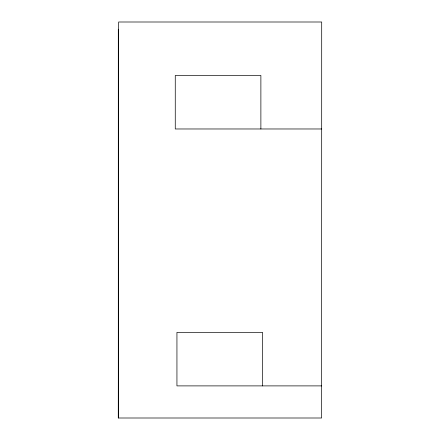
<?xml version="1.0" encoding="UTF-8"?>
<svg xmlns="http://www.w3.org/2000/svg" width="440" height="440" viewBox="0 0 440 440"><rect width="100%" height="100%" fill="white"/><g stroke="black" fill="none" stroke-linecap="round" stroke-linejoin="round"><path stroke-width="0.66" d="M118.3 418L118.646 22L321.701 22L321.645 418L118.3 418L118.3 29.288L118.646 29.288M321.684 128.975L175.263 128.975L175.263 75.466L260.882 75.466L260.882 128.975M321.651 385.891L176.941 385.891L176.941 332.382L262.559 332.382L262.559 385.891"/></g></svg>
